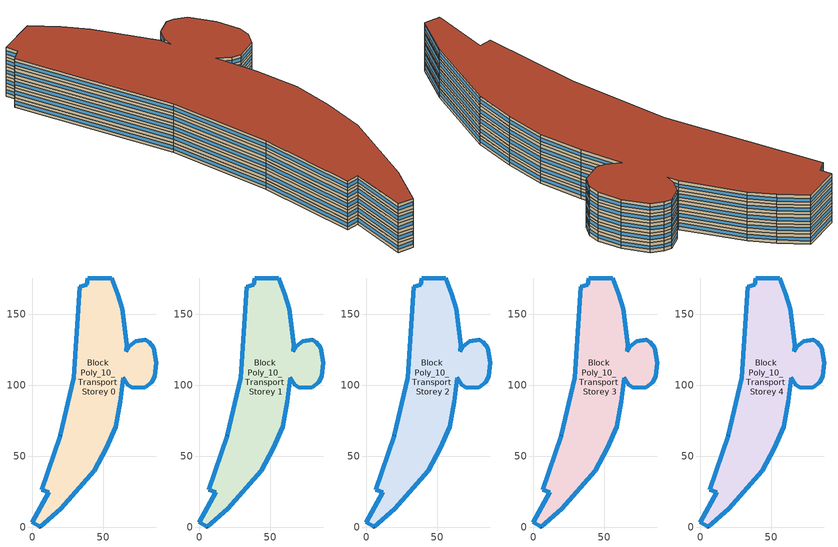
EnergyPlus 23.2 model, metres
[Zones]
Block Poly_10_Transport Storey 0
 floor ground (HSCWZ_Public&Industrial_2015_FloorGround): 60.45,164.3 63.55,154.06 66.81,128.85 66.27,124.09 68.41,127.38 72.94,131.09 79.73,132.1 82.38,130.51 85.75,126.58 87.41,116.03 86.42,106.51 84.17,102.21 79.63,98.51 70.38,98.31 67.36,100.46 64.09,105.38 62.13,88.22 58.74,70.76 52.13,55.44 43.62,39.82 19.97,12.77 5.49,0 0,3.18 11.75,24.64 6.71,26.15 19.75,64.55 29.1,105.32 33.35,169.57 38.42,170.83 39.06,175.7 55.93,175.46 z0
 wall outside (HSCWZ_Public&Industrial_2015_ExtWall): 66.81,128.85 63.55,154.06 60.45,164.3 55.93,175.46 39.06,175.7 38.42,170.83 33.35,169.57 29.1,105.32 19.75,64.55 6.71,26.15 11.75,24.64 0,3.18 5.49,0 19.97,12.77 43.62,39.82 52.13,55.44 58.74,70.76 62.13,88.22 64.09,105.38 67.36,100.46 70.38,98.31 79.63,98.51 84.17,102.21 86.42,106.51 87.41,116.03 85.75,126.58 82.38,130.51 79.73,132.1 72.94,131.09 68.41,127.38 66.27,124.09 66.81,128.85 z0:4
 window (HSCWZ_Public&Industrial_2015_Win): 66.81,128.86 63.55,154.05 / 63.54,154.07 60.45,164.3 / 60.45,164.31 55.94,175.45 / 55.93,175.46 39.07,175.7 / 39.06,175.69 38.42,170.83 / 38.42,170.83 33.35,169.57 / 33.35,169.54 29.1,105.36 / 29.1,105.3 19.75,64.57 / 19.74,64.53 6.72,26.17 / 6.72,26.15 11.74,24.64 / 11.74,24.62 0.01,3.19 / 0,3.18 5.48,0 / 5.49,0.01 19.96,12.76 / 19.98,12.78 43.61,39.8 / 43.62,39.82 52.13,55.43 / 52.14,55.45 58.74,70.75 / 58.74,70.76 62.13,88.22 / 62.14,88.23 64.09,105.37 / 64.1,105.38 67.36,100.46 / 67.36,100.46 70.38,98.31 / 70.39,98.31 79.63,98.51 / 79.64,98.51 84.17,102.21 / 84.17,102.22 86.42,106.5 / 86.42,106.51 87.41,116.02 / 87.41,116.03 85.75,126.58 / 85.75,126.58 82.38,130.51 / 82.37,130.51 79.73,132.1 / 79.73,132.1 72.95,131.09 / 72.94,131.09 68.41,127.39 / 68.41,127.38 66.27,124.09 / 66.27,124.09 66.81,128.84 z1.3:2.7
Block Poly_10_Transport Storey 1
 floor to Block Poly_10_Transport Storey 0 (HSCWZ_Public&Industrial_2015_FloorSlab): 60.45,164.3 63.55,154.06 66.81,128.85 66.27,124.09 68.41,127.38 72.94,131.09 79.73,132.1 82.38,130.51 85.75,126.58 87.41,116.03 86.42,106.51 84.17,102.21 79.63,98.51 70.38,98.31 67.36,100.46 64.09,105.38 62.13,88.22 58.74,70.76 52.13,55.44 43.62,39.82 19.97,12.77 5.49,0 0,3.18 11.75,24.64 6.71,26.15 19.75,64.55 29.1,105.32 33.35,169.57 38.42,170.83 39.06,175.7 55.93,175.46 z4
 wall outside (HSCWZ_Public&Industrial_2015_ExtWall): 66.81,128.85 63.55,154.06 60.45,164.3 55.93,175.46 39.06,175.7 38.42,170.83 33.35,169.57 29.1,105.32 19.75,64.55 6.71,26.15 11.75,24.64 0,3.18 5.49,0 19.97,12.77 43.62,39.82 52.13,55.44 58.74,70.76 62.13,88.22 64.09,105.38 67.36,100.46 70.38,98.31 79.63,98.51 84.17,102.21 86.42,106.51 87.41,116.03 85.75,126.58 82.38,130.51 79.73,132.1 72.94,131.09 68.41,127.38 66.27,124.09 66.81,128.85 z4:8
 window (HSCWZ_Public&Industrial_2015_Win): 66.81,128.86 63.55,154.05 / 63.54,154.07 60.45,164.3 / 60.45,164.31 55.94,175.45 / 55.93,175.46 39.07,175.7 / 39.06,175.69 38.42,170.83 / 38.42,170.83 33.35,169.57 / 33.35,169.54 29.1,105.36 / 29.1,105.3 19.75,64.57 / 19.74,64.53 6.72,26.17 / 6.72,26.15 11.74,24.64 / 11.74,24.62 0.01,3.19 / 0,3.18 5.48,0 / 5.49,0.01 19.96,12.76 / 19.98,12.78 43.61,39.8 / 43.62,39.82 52.13,55.43 / 52.14,55.45 58.74,70.75 / 58.74,70.76 62.13,88.22 / 62.14,88.23 64.09,105.37 / 64.1,105.38 67.36,100.46 / 67.36,100.46 70.38,98.31 / 70.39,98.31 79.63,98.51 / 79.64,98.51 84.17,102.21 / 84.17,102.22 86.42,106.5 / 86.42,106.51 87.41,116.02 / 87.41,116.03 85.75,126.58 / 85.75,126.58 82.38,130.51 / 82.37,130.51 79.73,132.1 / 79.73,132.1 72.95,131.09 / 72.94,131.09 68.41,127.39 / 68.41,127.38 66.27,124.09 / 66.27,124.09 66.81,128.84 z5.3:6.7
Block Poly_10_Transport Storey 2
 floor to Block Poly_10_Transport Storey 1 (HSCWZ_Public&Industrial_2015_FloorSlab): 60.45,164.3 63.55,154.06 66.81,128.85 66.27,124.09 68.41,127.38 72.94,131.09 79.73,132.1 82.38,130.51 85.75,126.58 87.41,116.03 86.42,106.51 84.17,102.21 79.63,98.51 70.38,98.31 67.36,100.46 64.09,105.38 62.13,88.22 58.74,70.76 52.13,55.44 43.62,39.82 19.97,12.77 5.49,0 0,3.18 11.75,24.64 6.71,26.15 19.75,64.55 29.1,105.32 33.35,169.57 38.42,170.83 39.06,175.7 55.93,175.46 z8
 wall outside (HSCWZ_Public&Industrial_2015_ExtWall): 66.81,128.85 63.55,154.06 60.45,164.3 55.93,175.46 39.06,175.7 38.42,170.83 33.35,169.57 29.1,105.32 19.75,64.55 6.71,26.15 11.75,24.64 0,3.18 5.49,0 19.97,12.77 43.62,39.82 52.13,55.44 58.74,70.76 62.13,88.22 64.09,105.38 67.36,100.46 70.38,98.31 79.63,98.51 84.17,102.21 86.42,106.51 87.41,116.03 85.75,126.58 82.38,130.51 79.73,132.1 72.94,131.09 68.41,127.38 66.27,124.09 66.81,128.85 z8:12
 window (HSCWZ_Public&Industrial_2015_Win): 66.81,128.86 63.55,154.05 / 63.54,154.07 60.45,164.3 / 60.45,164.31 55.94,175.45 / 55.93,175.46 39.07,175.7 / 39.06,175.69 38.42,170.83 / 38.42,170.83 33.35,169.57 / 33.35,169.54 29.1,105.36 / 29.1,105.3 19.75,64.57 / 19.74,64.53 6.72,26.17 / 6.72,26.15 11.74,24.64 / 11.74,24.62 0.01,3.19 / 0,3.18 5.48,0 / 5.49,0.01 19.96,12.76 / 19.98,12.78 43.61,39.8 / 43.62,39.82 52.13,55.43 / 52.14,55.45 58.74,70.75 / 58.74,70.76 62.13,88.22 / 62.14,88.23 64.09,105.37 / 64.1,105.38 67.36,100.46 / 67.36,100.46 70.38,98.31 / 70.39,98.31 79.63,98.51 / 79.64,98.51 84.17,102.21 / 84.17,102.22 86.42,106.5 / 86.42,106.51 87.41,116.02 / 87.41,116.03 85.75,126.58 / 85.75,126.58 82.38,130.51 / 82.37,130.51 79.73,132.1 / 79.73,132.1 72.95,131.09 / 72.94,131.09 68.41,127.39 / 68.41,127.38 66.27,124.09 / 66.27,124.09 66.81,128.84 z9.3:10.7
Block Poly_10_Transport Storey 3
 floor to Block Poly_10_Transport Storey 2 (HSCWZ_Public&Industrial_2015_FloorSlab): 60.45,164.3 63.55,154.06 66.81,128.85 66.27,124.09 68.41,127.38 72.94,131.09 79.73,132.1 82.38,130.51 85.75,126.58 87.41,116.03 86.42,106.51 84.17,102.21 79.63,98.51 70.38,98.31 67.36,100.46 64.09,105.38 62.13,88.22 58.74,70.76 52.13,55.44 43.62,39.82 19.97,12.77 5.49,0 0,3.18 11.75,24.64 6.71,26.15 19.75,64.55 29.1,105.32 33.35,169.57 38.42,170.83 39.06,175.7 55.93,175.46 z12
 wall outside (HSCWZ_Public&Industrial_2015_ExtWall): 66.81,128.85 63.55,154.06 60.45,164.3 55.93,175.46 39.06,175.7 38.42,170.83 33.35,169.57 29.1,105.32 19.75,64.55 6.71,26.15 11.75,24.64 0,3.18 5.49,0 19.97,12.77 43.62,39.82 52.13,55.44 58.74,70.76 62.13,88.22 64.09,105.38 67.36,100.46 70.38,98.31 79.63,98.51 84.17,102.21 86.42,106.51 87.41,116.03 85.75,126.58 82.38,130.51 79.73,132.1 72.94,131.09 68.41,127.38 66.27,124.09 66.81,128.85 z12:16
 window (HSCWZ_Public&Industrial_2015_Win): 66.81,128.86 63.55,154.05 / 63.54,154.07 60.45,164.3 / 60.45,164.31 55.94,175.45 / 55.93,175.46 39.07,175.7 / 39.06,175.69 38.42,170.83 / 38.42,170.83 33.35,169.57 / 33.35,169.54 29.1,105.36 / 29.1,105.3 19.75,64.57 / 19.74,64.53 6.72,26.17 / 6.72,26.15 11.74,24.64 / 11.74,24.62 0.01,3.19 / 0,3.18 5.48,0 / 5.49,0.01 19.96,12.76 / 19.98,12.78 43.61,39.8 / 43.62,39.82 52.13,55.43 / 52.14,55.45 58.74,70.75 / 58.74,70.76 62.13,88.22 / 62.14,88.23 64.09,105.37 / 64.1,105.38 67.36,100.46 / 67.36,100.46 70.38,98.31 / 70.39,98.31 79.63,98.51 / 79.64,98.51 84.17,102.21 / 84.17,102.22 86.42,106.5 / 86.42,106.51 87.41,116.02 / 87.41,116.03 85.75,126.58 / 85.75,126.58 82.38,130.51 / 82.37,130.51 79.73,132.1 / 79.73,132.1 72.95,131.09 / 72.94,131.09 68.41,127.39 / 68.41,127.38 66.27,124.09 / 66.27,124.09 66.81,128.84 z13.3:14.7
Block Poly_10_Transport Storey 4
 floor to Block Poly_10_Transport Storey 3 (HSCWZ_Public&Industrial_2015_FloorSlab): 60.45,164.3 63.55,154.06 66.81,128.85 66.27,124.09 68.41,127.38 72.94,131.09 79.73,132.1 82.38,130.51 85.75,126.58 87.41,116.03 86.42,106.51 84.17,102.21 79.63,98.51 70.38,98.31 67.36,100.46 64.09,105.38 62.13,88.22 58.74,70.76 52.13,55.44 43.62,39.82 19.97,12.77 5.49,0 0,3.18 11.75,24.64 6.71,26.15 19.75,64.55 29.1,105.32 33.35,169.57 38.42,170.83 39.06,175.7 55.93,175.46 z16
 wall outside (HSCWZ_Public&Industrial_2015_ExtWall): 66.81,128.85 63.55,154.06 60.45,164.3 55.93,175.46 39.06,175.7 38.42,170.83 33.35,169.57 29.1,105.32 19.75,64.55 6.71,26.15 11.75,24.64 0,3.18 5.49,0 19.97,12.77 43.62,39.82 52.13,55.44 58.74,70.76 62.13,88.22 64.09,105.38 67.36,100.46 70.38,98.31 79.63,98.51 84.17,102.21 86.42,106.51 87.41,116.03 85.75,126.58 82.38,130.51 79.73,132.1 72.94,131.09 68.41,127.38 66.27,124.09 66.81,128.85 z16:20
 window (HSCWZ_Public&Industrial_2015_Win): 66.81,128.86 63.55,154.05 / 63.54,154.07 60.45,164.3 / 60.45,164.31 55.94,175.45 / 55.93,175.46 39.07,175.7 / 39.06,175.69 38.42,170.83 / 38.42,170.83 33.35,169.57 / 33.35,169.54 29.1,105.36 / 29.1,105.3 19.75,64.57 / 19.74,64.53 6.72,26.17 / 6.72,26.15 11.74,24.64 / 11.74,24.62 0.01,3.19 / 0,3.18 5.48,0 / 5.49,0.01 19.96,12.76 / 19.98,12.78 43.61,39.8 / 43.62,39.82 52.13,55.43 / 52.14,55.45 58.74,70.75 / 58.74,70.76 62.13,88.22 / 62.14,88.23 64.09,105.37 / 64.1,105.38 67.36,100.46 / 67.36,100.46 70.38,98.31 / 70.39,98.31 79.63,98.51 / 79.64,98.51 84.17,102.21 / 84.17,102.22 86.42,106.5 / 86.42,106.51 87.41,116.02 / 87.41,116.03 85.75,126.58 / 85.75,126.58 82.38,130.51 / 82.37,130.51 79.73,132.1 / 79.73,132.1 72.95,131.09 / 72.94,131.09 68.41,127.39 / 68.41,127.38 66.27,124.09 / 66.27,124.09 66.81,128.84 z17.3:18.7
 roof outside (HSCWZ_Public&Industrial_2015_Roof): 43.62,39.82 52.13,55.44 58.74,70.76 62.13,88.22 64.09,105.38 67.36,100.46 70.38,98.31 79.63,98.51 84.17,102.21 86.42,106.51 87.41,116.03 85.75,126.58 82.38,130.51 79.73,132.1 72.94,131.09 68.41,127.38 66.27,124.09 66.81,128.85 63.55,154.06 60.45,164.3 55.93,175.46 39.06,175.7 38.42,170.83 33.35,169.57 29.1,105.32 19.75,64.55 6.71,26.15 11.75,24.64 0,3.18 5.49,0 19.97,12.77 z20
[BUILDING]
shang4hai3shi4_Transport_6_3_2015: North Axis=0; Terrain=City; Loads Convergence Tolerance Value=0.04; Temperature Convergence Tolerance Value=0.4; Solar Distribution=FullExterior; Maximum Number of Warmup Days=25; Minimum Number of Warmup Days=1
[MATERIAL] Thermal Absorptance=0.9; Solar Absorptance=0.7; Visible Absorptance=0.7
Name | Roughness | Thickness | Conductivity | Density | Specific Heat
Concrete | MediumRough | 0.1 | 1.7 | 2240 | 900
Brick | MediumRough | 0.1 | 0.72 | 1920 | 840
Tile | Smooth | 0.02 | 1.3 | 2200 | 900
Gypsum | Smooth | 0.015 | 0.16 | 800 | 1090
AsphaltFelt | Smooth | 0.01 | 0.2 | 960 | 1000
Insulation 0.011 | Rough | 0.011 | 0.04 | 40 | 1500
Insulation 0.021 | Rough | 0.021 | 0.04 | 40 | 1500
Insulation 0.022 | Rough | 0.022 | 0.04 | 40 | 1500
Insulation 0.043 | Rough | 0.043 | 0.04 | 40 | 1500
[WINDOWMATERIAL:SIMPLEGLAZINGSYSTEM]
HSCWZ_Public&Industrial_2015_Win_material: UFactor=2.425; Solar Heat Gain Coefficient=0.3825
[CONSTRUCTION]
HSCWZ_Public&Industrial_2015_FloorSlab: Tile, Concrete, Insulation 0.021, Concrete, Tile
HSCWZ_Public&Industrial_2015_FloorGround: Tile, Concrete, Gypsum, Insulation 0.043
HSCWZ_Public&Industrial_2015_Win: HSCWZ_Public&Industrial_2015_Win_material
HSCWZ_Public&Industrial_2015_Roof: AsphaltFelt, Concrete, Insulation 0.022
HSCWZ_Public&Industrial_2015_ExtWall: Brick, Concrete, Insulation 0.011
[ZONE] Type=1; Multiplier=1; Ceiling Height=autocalculate; Volume=autocalculate; Floor Area=autocalculate; Part of Total Floor Area=Yes
Block Poly_10_Transport Storey 0; Block Poly_10_Transport Storey 1; Block Poly_10_Transport Storey 2; Block Poly_10_Transport Storey 3; Block Poly_10_Transport Storey 4
[PEOPLE] Number of People Schedule=People_Schedule; Number of People Calculation Method=Area/Person; Floor Area per Person=0.67; Fraction Radiant=0.3; Sensible Heat Fraction=autocalculate; Activity Level Schedule=CN_GenericActivityLevel; Carbon Dioxide Generation Rate=3.82e-08; Enable ASHRAE 55 Comfort Warnings=No; Mean Radiant Temperature Calculation Type=ZoneAveraged; Clothing Insulation Calculation Method=ClothingInsulationSchedule; Cold Stress Temperature Threshold=15.56; Heat Stress Temperature Threshold=30
Name | Zone or ZoneList or Space or SpaceList
People_Block Poly_10_Transport Storey 0 | Block Poly_10_Transport Storey 0
People_Block Poly_10_Transport Storey 1 | Block Poly_10_Transport Storey 1
People_Block Poly_10_Transport Storey 2 | Block Poly_10_Transport Storey 2
People_Block Poly_10_Transport Storey 3 | Block Poly_10_Transport Storey 3
People_Block Poly_10_Transport Storey 4 | Block Poly_10_Transport Storey 4
[LIGHTS] Schedule=Lights_Schedule; Design Level Calculation Method=Watts/Area; Watts per Zone Floor Area=7; Return Air Fraction=0; Fraction Radiant=0; Fraction Visible=0; Fraction Replaceable=1; EndUse Subcategory=General; Return Air Fraction Calculated from Plenum Temperature=No; Return Air Fraction Function of Plenum Temperature Coefficient 1=0; Return Air Fraction Function of Plenum Temperature Coefficient 2=0
Name | Zone or ZoneList or Space or SpaceList
Lights_Block Poly_10_Transport Storey 0 | Block Poly_10_Transport Storey 0
Lights_Block Poly_10_Transport Storey 1 | Block Poly_10_Transport Storey 1
Lights_Block Poly_10_Transport Storey 2 | Block Poly_10_Transport Storey 2
Lights_Block Poly_10_Transport Storey 3 | Block Poly_10_Transport Storey 3
Lights_Block Poly_10_Transport Storey 4 | Block Poly_10_Transport Storey 4
[ELECTRICEQUIPMENT] Schedule=ElectricEquipment_Schedule; Design Level Calculation Method=Watts/Area; Watts per Zone Floor Area=25; Fraction Latent=0; Fraction Radiant=0; Fraction Lost=0; EndUse Subcategory=General
Name | Zone or ZoneList or Space or SpaceList
ElectricEquipment_Block Poly_10_Transport Storey 0 | Block Poly_10_Transport Storey 0
ElectricEquipment_Block Poly_10_Transport Storey 1 | Block Poly_10_Transport Storey 1
ElectricEquipment_Block Poly_10_Transport Storey 2 | Block Poly_10_Transport Storey 2
ElectricEquipment_Block Poly_10_Transport Storey 3 | Block Poly_10_Transport Storey 3
ElectricEquipment_Block Poly_10_Transport Storey 4 | Block Poly_10_Transport Storey 4
[ZONEINFILTRATION:DESIGNFLOWRATE] Schedule=AirEx_ConditionedTime_Schedule; Design Flow Rate Calculation Method=AirChanges/Hour; Air Changes per Hour=1; Constant Term Coefficient=1; Temperature Term Coefficient=0; Velocity Term Coefficient=0; Velocity Squared Term Coefficient=0
Name | Zone or ZoneList or Space or SpaceList
Infil 1 | Block Poly_10_Transport Storey 0
Infil 2 | Block Poly_10_Transport Storey 1
Infil 3 | Block Poly_10_Transport Storey 2
Infil 4 | Block Poly_10_Transport Storey 3
Infil 5 | Block Poly_10_Transport Storey 4
[HVACTEMPLATE:THERMOSTAT]
HVACTemp: Heating Setpoint Schedule=Heating_SP_Schedule; Cooling Setpoint Schedule=Cooling_SP_Schedule
[HVACTEMPLATE:ZONE:IDEALLOADSAIRSYSTEM] Template Thermostat=HVACTemp; System Availability Schedule=HVAC_ConditionedTime_Schedule; Maximum Heating Supply Air Temperature=50; Minimum Cooling Supply Air Temperature=13; Maximum Heating Supply Air Humidity Ratio=0.0156; Minimum Cooling Supply Air Humidity Ratio=0.0077; Heating Limit=NoLimit; Cooling Limit=NoLimit; Heating Availability Schedule=Heating_Period_Schedule; Cooling Availability Schedule=Cooling_Period_Schedule; Dehumidification Control Type=ConstantSensibleHeatRatio; Cooling Sensible Heat Ratio=0.7; Dehumidification Setpoint=60; Humidification Control Type=None; Humidification Setpoint=30; Outdoor Air Method=None; Outdoor Air Flow Rate per Person=0.00944; Outdoor Air Flow Rate per Zone Floor Area=0; Outdoor Air Flow Rate per Zone=0; Demand Controlled Ventilation Type=None; Outdoor Air Economizer Type=NoEconomizer; Heat Recovery Type=None; Sensible Heat Recovery Effectiveness=0.7; Latent Heat Recovery Effectiveness=0.65
Block Poly_10_Transport Storey 0; Block Poly_10_Transport Storey 1; Block Poly_10_Transport Storey 2; Block Poly_10_Transport Storey 3; Block Poly_10_Transport Storey 4
[SCHEDULE:COMPACT]
People_Schedule: Through: 12/31, For: Weekdays, Until: 05:00, 0.1, Until: 07:00, 0.4, Until: 09:00, 0.75, Until: 12:00, 0.6, Until: 15:00, 0.65, Until: 18:00, 0.7, Until: 21:00, 0.8, Until: 24:00, 0.25, For: AllOtherDays, Until: 05:00, 0.15, Until: 07:00, 0.5, Until: 09:00, 0.85, Until: 12:00, 0.8, Until: 15:00, 0.9, Until: 18:00, 0.95, Until: 21:00, 0.95, Until: 24:00, 0.5
Lights_Schedule: Through: 12/31, For: Weekdays, Until: 05:00, 0.1, Until: 07:00, 0.45, Until: 09:00, 0.85, Until: 12:00, 0.75, Until: 14:00, 0.8, Until: 17:00, 0.65, Until: 20:00, 0.9, Until: 22:00, 0.6, Until: 24:00, 0.25, For: AllOtherDays, Until: 24:00, 0.7
ElectricEquipment_Schedule: Through: 12/31, For: Weekdays, Until: 05:00, 0.15, Until: 07:00, 0.45, Until: 09:00, 0.85, Until: 12:00, 0.75, Until: 14:00, 0.8, Until: 17:00, 0.65, Until: 20:00, 0.9, Until: 22:00, 0.6, Until: 24:00, 0.25, For: AllOtherDays, Until: 24:00, 0.7
Heating_SP_Schedule: Through: 12/31, For: AllDays, Until: 05:00, 5, Until: 06:00, 12, Until: 22:00, 18, Until: 24:00, 12
Cooling_SP_Schedule: Through: 12/31, For: AllDays, Until: 05:00, 37, Until: 06:00, 28, Until: 22:00, 25, Until: 24:00, 28
Heating_Period_Schedule: Through: 04/15, For: AllDays, Until: 24:00, 1, Through: 11/01, For: AllDays, Until: 24:00, 0, Through: 12/31, For: AllDays, Until: 24:00, 1
Cooling_Period_Schedule: Through: 04/15, For: AllDays, Until: 24:00, 0, Through: 10/31, For: AllDays, Until: 24:00, 1, Through: 12/31, For: AllDays, Until: 24:00, 0
HVAC_ConditionedTime_Schedule: Through: 12/31, For: AllDays, Until: 01:00, 1, Until: 05:00, 0, Until: 24:00, 1
AirEx_ConditionedTime_Schedule: Through: 12/31, For: AllDays, Until: 01:00, 3, Until: 05:00, 0, Until: 24:00, 4
CN_GenericActivityLevel: Through: 12/31, For: Weekdays, Until: 08:00, 80, Until: 18:00, 120, Until: 24:00, 80, For: AllOtherDays, Until: 24:00, 80
